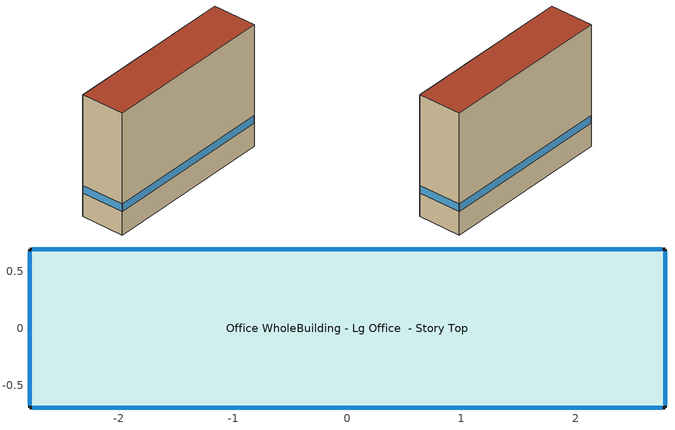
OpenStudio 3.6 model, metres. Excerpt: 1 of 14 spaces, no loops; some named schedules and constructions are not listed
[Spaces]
Office WholeBuilding - Lg Office  - Story Top
 floor adiabatic (Typical Interior Floor): -2.78,-0.7 -2.78,0.7 2.78,0.7 2.78,-0.7 z43.59
 wall outside: -2.78,0.7 -2.78,-0.7 2.78,-0.7 2.78,0.7 -2.78,0.7 z43.59:47.55
 window (Window U-1.01 SHGC 0.58): -2.78,0.67 -2.78,-0.67 / 2.78,-0.67 2.78,0.67 z44.35:44.6; 2.76,0.7 -2.76,0.7 / -2.76,-0.7 2.76,-0.7 z44.35:44.59
 roof outside: 2.78,-0.7 2.78,0.7 -2.78,0.7 -2.78,-0.7 z47.55
[Schedule:Day]
OfficeLarge BLDG_LIGHT_SCH Default: Yes, 5, 0, 0.05, 24, 0, 0.05
OfficeLarge BLDG_LIGHT_SCH Sat Day: Yes, 0, 30, 0.110856, 0, 40, 0.101618, 0, 50, 0.09238, 1, 0, 0.083142, 1, 10, 0.073904, 1, 20, 0.064666, 1, 30, 0.055428, 1, 40, 0.04619, 1, 50, 0.036952, 2, 0, 0.004572, 2, 9, 0.00881, 2, 10, 0.018476, 2, 19, 0.013048, 2, 20, 0.009238, 2, 29, 0.017286, 2, 30, 0, 2, 39, 0.021524, 2, 40, 0.000381, 2, 49, 0.025762, 2, 50, 0.000762, 2, 59, 0.03, 3, 0, 0.001143, 3, 9, 0.034238, 3, 10, 0.001524, 3, 19, 0.038476, 3, 20, 0.001905, 3, 29, 0.042714, 3, 30, 0.002286, 3, 39, 0.046952, 3, 40, 0.002667, 3, 49, 0.05119, 3, 50, 0.003048, 3, 59, 0.055428, 4, 0, 0.055428, 4, 10, 0.073904, 4, 20, 0.09238, 4, 30, 0.110856, 4, 40, 0.129332, 4, 50, 0.147808, 5, 0, 0.166284, 5, 10, 0.18476, 5, 20, 0.203236, 5, 30, 0.221712, 5, 40, 0.240188, 5, 50, 0.258664, 6, 0, 0.27714, 12, 45, 0.27714, 12, 54, 0.274298, 13, 4, 0.271455, 13, 14, 0.268613, 13, 24, 0.26577, 13, 34, 0.262928, 13, 44, 0.260085, 13, 54, 0.257243, 14, 4, 0.2544, 14, 14, 0.251558, 14, 24, 0.248715, 14, 34, 0.245873, 14, 44, 0.24303, 14, 54, 0.240188, 15, 4, 0.237346, 15, 14, 0.234503, 15, 24, 0.231661, 15, 34, 0.228818, 15, 44, 0.225976, 15, 54, 0.223133, 16, 4, 0.220291, 16, 14, 0.217448, 16, 24, 0.214606, 16, 34, 0.211763, 16, 44, 0.208921, 16, 54, 0.206078, 17, 4, 0.203236, 17, 14, 0.200394, 17, 24, 0.197551, 17, 34, 0.194709, 17, 45, 0.191866, 17, 55, 0.189024, 18, 5, 0.186181, 18, 15, 0.183339, 18, 25, 0.180496, 18, 35, 0.177654, 18, 45, 0.174811, 18, 55, 0.171969, 19, 5, 0.169126, 19, 15, 0.166284, 19, 25, 0.163442, 19, 35, 0.160599, 19, 45, 0.157757, 19, 55, 0.154914, 20, 5, 0.152072, 20, 15, 0.149229, 20, 25, 0.146387, 20, 35, 0.143544, 20, 45, 0.140702, 20, 55, 0.137859, 21, 5, 0.135017, 21, 15, 0.132174, 21, 25, 0.129332, 21, 35, 0.12649, 21, 45, 0.123647, 21, 55, 0.120805, 22, 5, 0.117962, 22, 15, 0.11512, 22, 25, 0.112277, 22, 30, 0.110856, 24, 0, 0.110856
OfficeLarge BLDG_LIGHT_SCH Summer Design Day; OfficeLarge ALWAYS_ON Winter Design Day; OfficeLarge ALWAYS_ON Summer Design Day; Clothing Schedule Default Winter Clothes; Office BLDG_LIGHT_EndUseData Summer Design Day; Office BLDG_EQUIP_EndUseData Summer Design Day; Large Office Infil Quarter On Sun Day; Office BLDG_LIGHT_EndUseData Summer Design Day 1; OfficeLarge BLDG_LIGHT_SCH Summer Design Day 1; Office BLDG_EQUIP_EndUseData Summer Design Day 1; OfficeLarge ALWAYS_ON Summer Design Day 1; OfficeLarge ALWAYS_ON Winter Design Day 1: 24, 0, 1
OfficeLarge BLDG_LIGHT_SCH Wkdy Day: Yes, 3, 0, 0.00403412, 3, 9, 0.0128576, 3, 19, 0.0216812, 3, 29, 0.0305047, 3, 39, 0.0393282, 3, 49, 0.0481518, 3, 59, 0.0569753, 4, 0, 0.0569753, 4, 10, 0.0556306, 4, 20, 0.0542859, 4, 30, 0.0529412, 4, 40, 0.0515965, 4, 50, 0.0502518, 5, 0, 0.0489071, 5, 10, 0.0815118, 5, 20, 0.114116, 5, 30, 0.146721, 5, 40, 0.179326, 5, 50, 0.211931, 6, 0, 0.244535, 6, 10, 0.342349, 6, 20, 0.440164, 6, 30, 0.537978, 6, 40, 0.635792, 6, 50, 0.733606, 7, 0, 0.83142, 15, 30, 0.83142, 15, 39, 0.787947, 15, 49, 0.744474, 15, 59, 0.701001, 16, 9, 0.657528, 16, 19, 0.614055, 16, 30, 0.570582, 16, 40, 0.527109, 16, 50, 0.483636, 17, 0, 0.440164, 17, 10, 0.407559, 17, 20, 0.374954, 17, 30, 0.342349, 17, 40, 0.309745, 17, 50, 0.27714, 18, 0, 0.244535, 18, 30, 0.244535, 18, 40, 0.236384, 18, 50, 0.228233, 19, 0, 0.220082, 19, 10, 0.211931, 19, 20, 0.203779, 19, 30, 0.195628, 19, 40, 0.187477, 19, 50, 0.179326, 20, 0, 0.171175, 20, 10, 0.163024, 20, 20, 0.154872, 20, 30, 0.146721, 21, 0, 0.146721, 21, 10, 0.130419, 21, 20, 0.114116, 21, 30, 0.0978141, 21, 40, 0.0815118, 21, 50, 0.0652094, 22, 0, 0.0489071, 22, 10, 0.0407559, 22, 20, 0.0326047, 22, 30, 0.0244535, 22, 40, 0.0163024, 22, 50, 0.00815118, 23, 0, 0, 23, 10, 0.000672353, 23, 20, 0.00134471, 23, 30, 0.00201706, 23, 40, 0.00268941, 23, 50, 0.00336176, 24, 0, 0.00403412
OfficeLarge BLDG_LIGHT_SCH Winter Design Day; Work Efficiency Schedule Default; Large Office Bldg Occ Winter Design Day; Office BLDG_LIGHT_EndUseData Winter Design Day; Office BLDG_EQUIP_EndUseData Winter Design Day; Office BLDG_LIGHT_EndUseData Winter Design Day 1; OfficeLarge BLDG_LIGHT_SCH Winter Design Day 1; Office BLDG_EQUIP_EndUseData Winter Design Day 1: 24, 0, 0
OfficeLarge ALWAYS_ON Default; autogen OfficeLarge ALWAYS_ON 0_day_sch; autogen OfficeLarge ALWAYS_ON 1_day_sch: Yes, 24, 0, 1
Clothing Schedule Summer Clothes: 24, 0, 0.5
Air Velocity Schedule Default: 24, 0, 0.2
Large Office Bldg Occ Default: Yes, 0, 10, 0.00833333, 0, 20, 0.00416667, 0, 30, 0, 4, 0, 0, 4, 10, 0.0166667, 4, 20, 0.0333333, 4, 30, 0.05, 4, 40, 0.0666667, 4, 50, 0.0833333, 5, 0, 0.1, 5, 10, 0.116667, 5, 20, 0.133333, 5, 30, 0.15, 5, 40, 0.166667, 5, 50, 0.183333, 6, 0, 0.2, 6, 10, 0.325, 6, 20, 0.45, 6, 30, 0.575, 6, 40, 0.7, 6, 50, 0.825, 7, 0, 0.95, 10, 30, 0.95, 10, 39, 0.875, 10, 49, 0.8, 10, 59, 0.725, 11, 9, 0.65, 11, 19, 0.575, 11, 29, 0.5, 11, 30, 0.5, 11, 39, 0.575, 11, 49, 0.65, 11, 59, 0.725, 12, 9, 0.8, 12, 19, 0.875, 12, 29, 0.95, 12, 30, 0.95, 15, 30, 0.95, 15, 39, 0.922222, 15, 49, 0.894444, 15, 59, 0.866667, 16, 9, 0.838889, 16, 19, 0.811111, 16, 30, 0.783333, 16, 40, 0.755556, 16, 50, 0.727778, 17, 0, 0.7, 17, 10, 0.65, 17, 20, 0.6, 17, 30, 0.55, 17, 40, 0.5, 17, 50, 0.45, 18, 0, 0.4, 18, 30, 0.4, 18, 40, 0.375, 18, 50, 0.35, 19, 0, 0.325, 19, 10, 0.3, 19, 20, 0.275, 19, 30, 0.25, 19, 40, 0.225, 19, 50, 0.2, 20, 0, 0.175, 20, 10, 0.15, 20, 20, 0.125, 20, 30, 0.1, 20, 40, 0.0958333, 20, 50, 0.0916667, 21, 0, 0.0875, 21, 10, 0.0833333, 21, 20, 0.0791667, 21, 30, 0.075, 21, 40, 0.0708333, 21, 50, 0.0666667, 22, 0, 0.0625, 22, 10, 0.0583333, 22, 20, 0.0541667, 22, 30, 0.05, 22, 40, 0.0458333, 22, 50, 0.0416667, 23, 0, 0.0375, 23, 10, 0.0333333, 23, 20, 0.0291667, 23, 30, 0.025, 23, 40, 0.0208333, 23, 50, 0.0166667, 24, 0, 0.0125
Large Office Bldg Occ Sat Day: Yes, 0, 10, 0.0944444, 0, 20, 0.0888889, 0, 30, 0.0833333, 0, 40, 0.0777778, 0, 50, 0.0722222, 1, 0, 0.0666667, 1, 10, 0.0611111, 1, 20, 0.0555556, 1, 30, 0.05, 1, 40, 0.0444444, 1, 50, 0.0388889, 2, 0, 0, 2, 9, 0.00833333, 2, 10, 0.0277778, 2, 19, 0.0166667, 2, 20, 0.0222222, 2, 29, 0.025, 2, 30, 0.0166667, 2, 39, 0.0333333, 2, 40, 0.0111111, 2, 49, 0.0416667, 2, 50, 0.00555556, 2, 59, 0.05, 3, 0, 0, 3, 9, 0.0583333, 3, 19, 0.0666667, 3, 29, 0.075, 3, 39, 0.0833333, 3, 49, 0.0916667, 3, 59, 0.1, 4, 0, 0.1, 4, 10, 0.133333, 4, 20, 0.166667, 4, 30, 0.2, 4, 40, 0.233333, 4, 50, 0.266667, 5, 0, 0.3, 5, 10, 0.333333, 5, 20, 0.366667, 5, 30, 0.4, 5, 40, 0.433333, 5, 50, 0.466667, 6, 0, 0.5, 15, 15, 0.5, 15, 24, 0.492381, 15, 34, 0.484762, 15, 44, 0.477143, 15, 54, 0.469524, 16, 4, 0.461905, 16, 15, 0.454286, 16, 25, 0.446667, 16, 35, 0.439048, 16, 45, 0.431429, 16, 55, 0.42381, 17, 5, 0.41619, 17, 15, 0.408571, 17, 25, 0.400952, 17, 35, 0.393333, 17, 45, 0.385714, 17, 55, 0.378095, 18, 5, 0.370476, 18, 15, 0.362857, 18, 25, 0.355238, 18, 35, 0.347619, 18, 45, 0.34, 18, 55, 0.332381, 19, 5, 0.324762, 19, 15, 0.317143, 19, 25, 0.309524, 19, 35, 0.301905, 19, 45, 0.294286, 19, 55, 0.286667, 20, 5, 0.279048, 20, 15, 0.271429, 20, 25, 0.26381, 20, 35, 0.25619, 20, 45, 0.248571, 20, 55, 0.240952, 21, 5, 0.233333, 21, 15, 0.225714, 21, 25, 0.218095, 21, 35, 0.210476, 21, 45, 0.202857, 21, 55, 0.195238, 22, 5, 0.187619, 22, 15, 0.18, 22, 25, 0.172381, 22, 35, 0.164762, 22, 45, 0.157143, 22, 55, 0.149524, 23, 5, 0.141905, 23, 15, 0.134286, 23, 25, 0.126667, 23, 35, 0.119048, 23, 45, 0.111429, 23, 55, 0.10381, 24, 0, 0.1
Large Office Bldg Occ Summer Design Day: 6, 0, 0, 22, 0, 1, 24, 0, 0.05
Large Office Bldg Occ WntrDsn|Sun Day; 14 space(s) Occ Sch Sunday 1: Yes, 5, 0, 0, 24, 0, 0
Large Office Activity Default; autogen Large Office Activity 0_day_sch; autogen Large Office Activity 1_day_sch: Yes, 24, 0, 120
Large Office Activity Winter Design Day; Large Office Activity Summer Design Day: 24, 0, 120
Office BLDG_LIGHT_EndUseData Default: Yes, 0, 10, 0.0467778, 0, 20, 0.0442217, 0, 30, 0.0416655, 0, 40, 0.0391093, 0, 50, 0.0365532, 1, 0, 0.036709, 1, 10, 0.0389998, 1, 20, 0.0412907, 1, 30, 0.0435815, 1, 40, 0.0458723, 1, 50, 0.0481632, 2, 0, 0.050454, 2, 9, 0.0485905, 2, 19, 0.046727, 2, 29, 0.0448635, 2, 39, 0.043, 2, 49, 0.0411365, 2, 59, 0.039273, 3, 0, 0.039273, 3, 9, 0.0395075, 3, 19, 0.039742, 3, 29, 0.0399765, 3, 39, 0.040211, 3, 49, 0.0404455, 3, 59, 0.04068, 4, 0, 0.04068, 4, 10, 0.0481952, 4, 20, 0.0557103, 4, 30, 0.0632255, 4, 40, 0.0707407, 4, 50, 0.0782558, 5, 0, 0.085771, 5, 10, 0.102601, 5, 20, 0.119431, 5, 30, 0.136262, 5, 40, 0.153092, 5, 50, 0.169922, 6, 0, 0.186752, 6, 10, 0.245974, 6, 20, 0.305197, 6, 30, 0.364419, 6, 40, 0.423641, 6, 50, 0.482864, 7, 0, 0.542086, 7, 10, 0.580584, 7, 20, 0.619082, 7, 30, 0.657579, 7, 40, 0.696077, 7, 50, 0.734575, 8, 0, 0.773073, 8, 9, 0.784763, 8, 19, 0.796454, 8, 29, 0.808144, 8, 39, 0.819834, 8, 49, 0.831525, 8, 59, 0.843215, 9, 0, 0.843215, 9, 9, 0.843969, 9, 19, 0.844723, 9, 29, 0.845477, 9, 39, 0.846231, 9, 49, 0.846984, 9, 59, 0.847738, 10, 9, 0.848492, 10, 19, 0.849246, 10, 29, 0.85, 10, 30, 0.85, 10, 39, 0.844657, 10, 49, 0.839313, 10, 59, 0.83397, 11, 9, 0.828626, 11, 19, 0.823283, 11, 29, 0.817939, 11, 30, 0.817939, 11, 39, 0.809622, 11, 49, 0.801306, 11, 59, 0.792989, 12, 9, 0.784672, 12, 19, 0.776356, 12, 29, 0.768039, 12, 30, 0.768039, 12, 39, 0.772064, 12, 49, 0.776089, 12, 59, 0.780114, 13, 9, 0.784138, 13, 19, 0.788163, 13, 29, 0.792188, 13, 30, 0.792188, 13, 39, 0.78769, 13, 49, 0.783193, 13, 59, 0.778695, 14, 9, 0.774197, 14, 19, 0.7697, 14, 29, 0.765202, 14, 30, 0.765202, 14, 39, 0.745459, 14, 49, 0.725717, 14, 59, 0.705974, 15, 9, 0.686231, 15, 19, 0.666489, 15, 29, 0.646746, 15, 30, 0.646746, 15, 39, 0.608206, 15, 49, 0.569666, 15, 59, 0.531125, 16, 9, 0.492585, 16, 19, 0.454045, 16, 30, 0.415505, 16, 40, 0.376964, 16, 50, 0.338424, 17, 0, 0.299884, 17, 10, 0.272467, 17, 20, 0.245049, 17, 30, 0.217631, 17, 40, 0.190214, 17, 50, 0.162796, 18, 0, 0.135379, 18, 10, 0.128054, 18, 20, 0.120729, 18, 30, 0.113405, 18, 40, 0.10608, 18, 50, 0.0987548, 19, 0, 0.09143, 19, 10, 0.0905747, 19, 20, 0.0897193, 19, 30, 0.088864, 19, 40, 0.0880087, 19, 50, 0.0871533, 20, 0, 0.086298, 20, 10, 0.0864745, 20, 20, 0.086651, 20, 30, 0.0868275, 20, 40, 0.087004, 20, 50, 0.0871805, 21, 0, 0.087357, 21, 10, 0.0872638, 21, 20, 0.0871707, 21, 30, 0.0870775, 21, 40, 0.0869843, 21, 50, 0.0868912, 22, 0, 0.086798, 22, 10, 0.0813232, 22, 20, 0.0758483, 22, 30, 0.0703735, 22, 40, 0.0648987, 22, 50, 0.0594238, 23, 0, 0.053949, 23, 10, 0.0531798, 23, 20, 0.0524107, 23, 30, 0.0516415, 23, 40, 0.0508723, 23, 50, 0.0501032, 24, 0, 0.049334
Office BLDG_LIGHT_EndUseData Sat Day: Yes, 0, 10, 0.0493649, 0, 20, 0.0493244, 0, 30, 0.049284, 0, 40, 0.0492435, 0, 49, 0.0053495, 0, 50, 0.049203, 0, 59, 0.00608383, 1, 0, 0.0491626, 1, 9, 0.00681817, 1, 10, 0.0478832, 1, 19, 0.0075525, 1, 20, 0.0466038, 1, 30, 0.0453245, 1, 40, 0.0440451, 1, 50, 0.0427657, 2, 0, 0.0414863, 2, 9, 0.0112242, 2, 10, 0.0417677, 2, 19, 0.0119585, 2, 20, 0.042049, 2, 29, 0.0126929, 2, 30, 0.0423304, 2, 39, 0.0134272, 2, 40, 0.0426117, 2, 49, 0.0141615, 2, 50, 0.042893, 2, 59, 0.0148959, 3, 0, 0.0431744, 3, 9, 0.0156302, 3, 10, 0.0429193, 3, 19, 0.0163645, 3, 20, 0.0426642, 3, 29, 0.0170989, 3, 30, 0.0424091, 3, 39, 0, 3, 40, 0.0421541, 3, 49, 3.40774e-05, 3, 50, 0.041899, 3, 59, 6.81548e-05, 4, 0, 0.0416439, 4, 9, 0.000102232, 4, 10, 0.0416159, 4, 19, 0.00013631, 4, 20, 0.0415878, 4, 29, 0.000170387, 4, 30, 0.0415597, 4, 39, 0.000204464, 4, 40, 0.0415317, 4, 49, 0.000238542, 4, 50, 0.0415036, 5, 0, 0.000272619, 5, 10, 0.000306696, 5, 20, 0.000340774, 5, 30, 0.000374851, 5, 40, 0.000408929, 5, 50, 0.000443006, 6, 0, 0.000477083, 6, 10, 0.000511161, 6, 20, 0.000545238, 6, 30, 0.000579316, 6, 40, 0.000613393, 6, 50, 0.00064747, 7, 0, 0.000681548, 7, 10, 0.000715625, 7, 20, 0.000749702, 7, 30, 0.00078378, 7, 40, 0.000817857, 7, 50, 0.000851935, 8, 0, 0.000886012, 8, 10, 0.000920089, 8, 20, 0.000954167, 8, 30, 0.000988244, 8, 39, 0.0625619, 8, 40, 0.00102232, 8, 49, 0.0635491, 8, 50, 0.0010564, 8, 59, 0.0645362, 9, 0, 0.00109048, 9, 9, 0.0655234, 9, 10, 0.00112455, 9, 19, 0.0665105, 9, 20, 0.00115863, 9, 29, 0.0674977, 9, 30, 0.00119271, 9, 39, 0.00122679, 9, 49, 0.00126086, 9, 59, 0.00129494, 10, 9, 0.00132902, 10, 19, 0.0013631, 10, 29, 0.00139717, 10, 39, 0.00143125, 10, 49, 0.00146533, 10, 59, 0.0014994, 11, 9, 0.00153348, 11, 19, 0.00156756, 11, 29, 0.00160164, 11, 39, 0.00163571, 11, 49, 0.00166979, 11, 59, 0.00170387, 12, 9, 0.00173795, 12, 19, 0.00177202, 12, 29, 0.0018061, 12, 39, 0.00184018, 12, 49, 0.00187426, 12, 59, 0.00190833, 13, 9, 0.00194241, 13, 15, 0.0897084, 13, 19, 0.00197649, 13, 29, 0.00201057, 13, 39, 0.00204464, 13, 49, 0.00207872, 13, 59, 0.0021128, 14, 9, 0.00214688, 14, 19, 0.00218095, 14, 29, 0.00221503, 14, 39, 0.00224911, 14, 49, 0.00228318, 14, 59, 0.00231726, 15, 9, 0.00235134, 15, 15, 0.0897084, 15, 19, 0.00238542, 15, 24, 0.0894685, 15, 29, 0.00241949, 15, 34, 0.0892285, 15, 39, 0.00245357, 15, 44, 0.0889885, 15, 49, 0.00248765, 15, 54, 0.0887485, 15, 59, 0.00252173, 16, 4, 0.0885085, 16, 9, 0.0025558, 16, 15, 0.0882685, 16, 19, 0.00258988, 16, 25, 0.0880285, 16, 29, 0.00262396, 16, 35, 0.0877885, 16, 39, 0.00265804, 16, 45, 0.0875485, 16, 49, 0.00269211, 16, 55, 0.0873086, 16, 59, 0.00272619, 17, 5, 0.0870686, 17, 9, 0.00276027, 17, 15, 0.0868286, 17, 19, 0.00279435, 17, 25, 0.0865886, 17, 29, 0.00282842, 17, 35, 0.0863486, 17, 39, 0.0028625, 17, 45, 0.0861086, 17, 49, 0.00289658, 17, 55, 0.0858686, 17, 59, 0.00293066, 18, 5, 0.0856286, 18, 9, 0.00296473, 18, 15, 0.0853886, 18, 19, 0.00299881, 18, 25, 0.0851486, 18, 29, 0.00303289, 18, 35, 0.0849087, 18, 39, 0.00306696, 18, 45, 0.0846687, 18, 49, 0.00310104, 18, 55, 0.0844287, 18, 59, 0.00313512, 19, 5, 0.0841887, 19, 9, 0.0031692, 19, 15, 0.0839487, 19, 19, 0.00320327, 19, 25, 0.0837087, 19, 30, 0.00323735, 19, 35, 0.0834687, 19, 40, 0.00327143, 19, 45, 0.0832287, 19, 50, 0.00330551, 19, 55, 0.0829887, 20, 0, 0.00333958, 20, 5, 0.0827487, 20, 10, 0.00337366, 20, 15, 0.0825088, 20, 20, 0.00340774, 20, 25, 0.0822688, 20, 30, 0.00344182, 20, 35, 0.0820288, 20, 40, 0.00347589, 20, 45, 0.0817888, 20, 50, 0.00350997, 20, 55, 0.0815488, 21, 0, 0.00354405, 21, 5, 0.0813088, 21, 10, 0.00357813, 21, 15, 0.0810688, 21, 20, 0.0036122, 21, 25, 0.0808288, 21, 30, 0.00364628, 21, 35, 0.0805888, 21, 40, 0.00368036, 21, 45, 0.0803489, 21, 50, 0.00371443, 21, 55, 0.0801089, 22, 0, 0.0799889, 22, 10, 0.0756469, 22, 20, 0.0713049, 22, 30, 0.0669629, 22, 40, 0.0626209, 22, 50, 0.0582789, 23, 0, 0.0539369, 23, 10, 0.0531817, 23, 20, 0.0524264, 23, 30, 0.0516711, 23, 40, 0.0509159, 23, 50, 0.0501606, 24, 0, 0.00293066
Office BLDG_LIGHT_EndUseData Sun Day: Yes, 0, 10, 0.0620859, 0, 20, 0.0621019, 0, 30, 0.0622491, 0, 40, 0.0624161, 0, 49, 0.0625831, 0, 59, 0.0627502, 1, 9, 0.0629172, 1, 19, 0.0630842, 1, 30, 0.0632512, 1, 40, 0.063319, 1, 50, 0.0633868, 2, 0, 0.0634546, 2, 9, 0.0635224, 2, 19, 0.0635902, 2, 29, 0.063658, 2, 30, 0.063658, 2, 39, 0.0623255, 2, 49, 0.0623415, 2, 59, 0.0623574, 3, 9, 0.0623734, 3, 19, 0.0623894, 3, 29, 0.0624053, 3, 30, 0.0636796, 3, 39, 0.0624213, 3, 49, 0.0624373, 3, 59, 0.0624533, 4, 9, 0.0624692, 4, 19, 0.0624852, 4, 29, 0.0625012, 4, 30, 0.0087085, 4, 39, 0.0625172, 4, 40, 0.00878489, 4, 49, 0.0625331, 4, 50, 0.00886129, 5, 0, 0.0625491, 5, 10, 0.0625651, 5, 20, 0.0625811, 5, 30, 0.062597, 5, 40, 0.062613, 5, 50, 0.062629, 6, 0, 0.0626449, 6, 10, 0.0626609, 6, 20, 0.0626769, 6, 30, 0.0626929, 6, 40, 0.0627088, 6, 50, 0.0627248, 7, 0, 0.0627408, 7, 10, 0.0627568, 7, 20, 0.0627727, 7, 30, 0.0627887, 7, 40, 0.0628047, 7, 50, 0.0628206, 8, 0, 0.0628366, 8, 9, 0.006078, 8, 10, 0.0628526, 8, 19, 0.00617101, 8, 20, 0.0628686, 8, 29, 0.00626401, 8, 30, 0.0628845, 8, 39, 0.00522001, 8, 40, 0.0629005, 8, 49, 0.00417601, 8, 50, 0.0629165, 8, 59, 0.00313201, 9, 0, 0.0629325, 9, 9, 0.002088, 9, 10, 0.0629484, 9, 19, 0.001044, 9, 20, 0.0629644, 9, 29, 0, 9, 30, 0, 9, 39, 0.000229171, 9, 49, 0.000458342, 9, 59, 0.000687514, 10, 9, 0.000916685, 10, 19, 0.00114586, 10, 29, 0.00137503, 10, 30, 0.00137503, 10, 39, 0.0630922, 10, 49, 0.0631082, 10, 59, 0.0631241, 11, 9, 0.0631401, 11, 19, 0.0631561, 11, 29, 0.0631721, 11, 39, 0.063188, 11, 49, 0.063204, 11, 59, 0.06322, 12, 9, 0.0632359, 12, 19, 0.0632519, 12, 29, 0.0632679, 12, 39, 0.0632839, 12, 49, 0.0632998, 12, 59, 0.0633158, 13, 9, 0.0633318, 13, 19, 0.0633478, 13, 29, 0.0633637, 13, 39, 0.0633797, 13, 49, 0.0633957, 13, 59, 0.0634116, 14, 9, 0.0634276, 14, 19, 0.0634436, 14, 29, 0.0634596, 14, 39, 0.0634755, 14, 49, 0.0634915, 14, 59, 0.0635075, 15, 9, 0.0635235, 15, 19, 0.0635394, 15, 29, 0.0635554, 15, 39, 0.0635714, 15, 49, 0.0635873, 15, 59, 0.0636033, 16, 9, 0.0636193, 16, 19, 0.0636353, 16, 29, 0.0636512, 16, 39, 0.0636672, 16, 49, 0.0636832, 16, 59, 0.0636992, 17, 9, 0.0637151, 17, 19, 0.0637311, 17, 29, 0.0637471, 17, 39, 0.0637631, 17, 49, 0.063779, 17, 59, 0.063795, 18, 9, 0.063811, 18, 19, 0.0638269, 18, 29, 0.0638429, 18, 39, 0.0638589, 18, 49, 0.0638749, 18, 59, 0.0638908, 19, 9, 0.0639068, 19, 19, 0.0639228, 19, 30, 0.0639388, 19, 40, 0.0627038, 19, 50, 0.0614688, 20, 0, 0.0602338, 20, 10, 0.0589988, 20, 20, 0.0577639, 20, 30, 0.0565289, 20, 40, 0.0576601, 20, 50, 0.0587914, 21, 0, 0.0599226, 21, 10, 0.0610539, 21, 20, 0.0621851, 21, 30, 0.0633164, 21, 40, 0.0580498, 21, 50, 0.0527832, 22, 0, 0.0475166, 22, 10, 0.0422501, 22, 20, 0.0369835, 22, 30, 0.0317169, 22, 40, 0.0339043, 22, 50, 0.0360916, 23, 0, 0.038279, 23, 10, 0.0404664, 23, 20, 0.0426538, 23, 30, 0.0448412, 23, 40, 0.0477425, 23, 50, 0.0506438, 24, 0, 0.0535451
Office BLDG_EQUIP_EndUseData Default: Yes, 0, 10, 0.546517, 0, 20, 0.553333, 0, 30, 0.56015, 0, 40, 0.566967, 0, 50, 0.573783, 1, 0, 0.5802, 1, 10, 0.57735, 1, 20, 0.5745, 1, 30, 0.57165, 1, 40, 0.5688, 1, 50, 0.56595, 2, 0, 0.5631, 2, 9, 0.560417, 2, 19, 0.557733, 2, 29, 0.55505, 2, 39, 0.552367, 2, 49, 0.549683, 2, 59, 0.547, 3, 0, 0.547, 3, 9, 0.545383, 3, 19, 0.543767, 3, 29, 0.54215, 3, 39, 0.540533, 3, 49, 0.538917, 3, 59, 0.5373, 4, 0, 0.5373, 4, 10, 0.537517, 4, 20, 0.537733, 4, 30, 0.53795, 4, 40, 0.538167, 4, 50, 0.538383, 5, 0, 0.5386, 5, 10, 0.5485, 5, 20, 0.5584, 5, 30, 0.5683, 5, 40, 0.5782, 5, 50, 0.5881, 6, 0, 0.598, 6, 10, 0.612533, 6, 20, 0.627067, 6, 30, 0.6416, 6, 40, 0.656133, 6, 50, 0.670667, 7, 0, 0.6852, 7, 10, 0.701133, 7, 20, 0.717067, 7, 30, 0.733, 7, 40, 0.748933, 7, 50, 0.764867, 8, 0, 0.7808, 8, 9, 0.7949, 8, 19, 0.809, 8, 29, 0.8231, 8, 39, 0.8372, 8, 49, 0.8513, 8, 59, 0.8654, 9, 0, 0.8654, 9, 9, 0.867767, 9, 19, 0.870133, 9, 29, 0.8725, 9, 39, 0.874867, 9, 49, 0.877233, 9, 59, 0.8796, 10, 9, 0.881967, 10, 19, 0.884333, 10, 29, 0.8867, 10, 30, 0.8867, 10, 39, 0.8859, 10, 49, 0.8851, 10, 59, 0.8843, 11, 9, 0.8835, 11, 19, 0.8827, 11, 29, 0.8819, 11, 30, 0.8819, 11, 39, 0.8717, 11, 49, 0.8615, 11, 59, 0.8513, 12, 9, 0.8411, 12, 19, 0.8309, 12, 29, 0.8207, 12, 30, 0.8207, 12, 39, 0.814033, 12, 49, 0.807367, 12, 59, 0.8007, 13, 9, 0.794033, 13, 19, 0.787367, 13, 29, 0.7807, 13, 30, 0.7807, 13, 39, 0.773133, 13, 49, 0.765567, 13, 59, 0.758, 14, 9, 0.750433, 14, 19, 0.742867, 14, 29, 0.7353, 14, 30, 0.7353, 14, 39, 0.72445, 14, 49, 0.7136, 14, 59, 0.70275, 15, 9, 0.6919, 15, 19, 0.68105, 15, 29, 0.6702, 15, 30, 0.6702, 15, 39, 0.662933, 15, 49, 0.655667, 15, 59, 0.6484, 16, 9, 0.641133, 16, 19, 0.633867, 16, 30, 0.6266, 16, 40, 0.619333, 16, 50, 0.612067, 17, 0, 0.6048, 17, 10, 0.598333, 17, 20, 0.591867, 17, 30, 0.5854, 17, 40, 0.578933, 17, 50, 0.572467, 18, 0, 0.566, 18, 10, 0.56735, 18, 20, 0.5687, 18, 30, 0.57005, 18, 40, 0.5714, 18, 50, 0.57275, 19, 0, 0.5741, 19, 10, 0.580533, 19, 20, 0.586967, 19, 30, 0.5934, 19, 40, 0.599833, 19, 50, 0.606267, 20, 0, 0.6127, 20, 10, 0.6203, 20, 20, 0.6279, 20, 30, 0.6355, 20, 40, 0.6431, 20, 50, 0.6507, 21, 0, 0.6583, 21, 10, 0.660817, 21, 20, 0.663333, 21, 30, 0.66585, 21, 40, 0.668367, 21, 50, 0.670883, 22, 0, 0.6734, 22, 10, 0.664332, 22, 20, 0.655263, 22, 30, 0.646195, 22, 40, 0.637127, 22, 50, 0.628058, 23, 0, 0.61899, 23, 10, 0.605775, 23, 20, 0.59256, 23, 30, 0.579345, 23, 40, 0.56613, 23, 50, 0.552915, 24, 0, 0.5397
Office BLDG_EQUIP_EndUseData Sat Day: Yes, 0, 10, 0.240542, 0, 20, 0.238698, 0, 30, 0.236854, 0, 40, 0.23501, 0, 49, 0.426125, 0, 50, 0.233166, 0, 59, 0.425475, 1, 0, 0.231322, 1, 9, 0.424825, 1, 10, 0.238145, 1, 19, 0.424175, 1, 20, 0.244968, 1, 30, 0.251791, 1, 40, 0.258614, 1, 50, 0.265437, 2, 0, 0.27226, 2, 9, 0.420926, 2, 10, 0.286951, 2, 19, 0.420276, 2, 20, 0.301642, 2, 29, 0.419627, 2, 30, 0.316333, 2, 39, 0.418977, 2, 40, 0.331024, 2, 49, 0.418327, 2, 50, 0.345715, 2, 59, 0.417677, 3, 0, 0.360406, 3, 9, 0.417027, 3, 10, 0.380629, 3, 19, 0.416377, 3, 20, 0.400852, 3, 29, 0.415728, 3, 30, 0.421075, 3, 39, 0.452829, 3, 40, 0.441299, 3, 49, 0.452688, 3, 50, 0.461522, 3, 59, 0.452547, 4, 0, 0.481745, 4, 9, 0.452406, 4, 10, 0.503136, 4, 19, 0.452266, 4, 20, 0.524527, 4, 29, 0.452125, 4, 30, 0.545918, 4, 39, 0.451984, 4, 40, 0.567309, 4, 49, 0.451843, 4, 50, 0.5887, 5, 0, 0.451702, 5, 10, 0.451561, 5, 20, 0.45142, 5, 30, 0.451279, 5, 40, 0.451139, 5, 50, 0.450998, 6, 0, 0.450857, 6, 10, 0.450716, 6, 20, 0.450575, 6, 30, 0.450434, 6, 40, 0.450293, 6, 50, 0.450153, 7, 0, 0.450012, 7, 10, 0.449871, 7, 20, 0.44973, 7, 30, 0.449589, 7, 40, 0.449448, 7, 50, 0.449307, 8, 0, 0.449167, 8, 10, 0.449026, 8, 20, 0.448885, 8, 30, 0.448744, 8, 39, 0.0708803, 8, 40, 0.448603, 8, 49, 0.069915, 8, 50, 0.448462, 8, 59, 0.0689497, 9, 0, 0.448321, 9, 9, 0.0679844, 9, 10, 0.44818, 9, 19, 0.0670192, 9, 20, 0.44804, 9, 29, 0.0660539, 9, 30, 0.447899, 9, 39, 0.447758, 9, 49, 0.447617, 9, 59, 0.447476, 10, 9, 0.447335, 10, 19, 0.447194, 10, 29, 0.447054, 10, 39, 0.446913, 10, 49, 0.446772, 10, 59, 0.446631, 11, 9, 0.44649, 11, 19, 0.446349, 11, 29, 0.446208, 11, 39, 0.446067, 11, 49, 0.445927, 11, 59, 0.445786, 12, 9, 0.445645, 12, 19, 0.445504, 12, 29, 0.445363, 12, 39, 0.445222, 12, 49, 0.445081, 12, 59, 0.444941, 13, 9, 0.4448, 13, 15, 0.044335, 13, 19, 0.444659, 13, 24, 0.0496213, 13, 29, 0.444518, 13, 34, 0.0549076, 13, 39, 0.444377, 13, 44, 0.0601939, 13, 49, 0.444236, 13, 54, 0.0654802, 13, 59, 0.444095, 14, 4, 0.0707665, 14, 9, 0.443954, 14, 14, 0.0760527, 14, 15, 0.0760527, 14, 19, 0.443814, 14, 24, 0.0841666, 14, 29, 0.443673, 14, 34, 0.0922804, 14, 39, 0.443532, 14, 44, 0.100394, 14, 49, 0.443391, 14, 54, 0.108508, 14, 59, 0.44325, 15, 4, 0.116622, 15, 9, 0.443109, 15, 14, 0.124736, 15, 15, 0.124736, 15, 19, 0.442968, 15, 24, 0.125701, 15, 29, 0.442828, 15, 34, 0.126666, 15, 39, 0.442687, 15, 44, 0.127632, 15, 49, 0.442546, 15, 54, 0.128597, 15, 59, 0.442405, 16, 4, 0.129562, 16, 9, 0.442264, 16, 15, 0.130527, 16, 19, 0.442123, 16, 25, 0.131493, 16, 29, 0.441982, 16, 35, 0.132458, 16, 39, 0.441842, 16, 45, 0.133423, 16, 49, 0.441701, 16, 55, 0.134389, 16, 59, 0.44156, 17, 5, 0.135354, 17, 9, 0.441419, 17, 15, 0.136319, 17, 19, 0.441278, 17, 25, 0.137284, 17, 29, 0.441137, 17, 35, 0.13825, 17, 39, 0.440996, 17, 45, 0.139215, 17, 49, 0.440855, 17, 55, 0.14018, 17, 59, 0.440715, 18, 5, 0.141146, 18, 9, 0.440574, 18, 15, 0.142111, 18, 19, 0.440433, 18, 25, 0.143076, 18, 29, 0.440292, 18, 35, 0.144041, 18, 39, 0.440151, 18, 45, 0.145007, 18, 49, 0.44001, 18, 55, 0.145972, 18, 59, 0.439869, 19, 5, 0.146937, 19, 9, 0.439729, 19, 15, 0.147903, 19, 19, 0.439588, 19, 25, 0.148868, 19, 30, 0.439447, 19, 35, 0.149833, 19, 40, 0.439306, 19, 45, 0.150798, 19, 50, 0.439165, 19, 55, 0.151764, 20, 0, 0.439024, 20, 5, 0.152729, 20, 10, 0.438883, 20, 15, 0.153694, 20, 20, 0.438742, 20, 25, 0.15466, 20, 30, 0.438602, 20, 35, 0.155625, 20, 40, 0.438461, 20, 45, 0.15659, 20, 50, 0.43832, 20, 55, 0.157555, 21, 0, 0.438179, 21, 5, 0.158521, 21, 10, 0.438038, 21, 15, 0.159486, 21, 20, 0.437897, 21, 25, 0.160451, 21, 30, 0.437756, 21, 35, 0.161417, 21, 40, 0.437616, 21, 45, 0.162382, 21, 50, 0.437475, 21, 55, 0.163347, 22, 0, 0.16383, 22, 10, 0.176677, 22, 20, 0.189524, 22, 30, 0.202371, 22, 40, 0.215217, 22, 50, 0.228064, 23, 0, 0.240911, 23, 10, 0.241157, 23, 20, 0.241403, 23, 30, 0.241649, 23, 40, 0.241895, 23, 50, 0.242141, 24, 0, 0.440715
Office BLDG_EQUIP_EndUseData Sun Day: Yes, 0, 10, 0.0830534, 0, 20, 0.0831212, 0, 30, 0.335371, 0, 40, 0.364332, 0, 49, 0.393292, 0, 59, 0.422253, 1, 9, 0.451213, 1, 19, 0.480174, 1, 30, 0.509134, 1, 40, 0.530662, 1, 50, 0.552189, 2, 0, 0.573717, 2, 9, 0.595245, 2, 19, 0.616772, 2, 29, 0.6383, 2, 30, 0.6383, 2, 39, 0.0840699, 2, 49, 0.0841377, 2, 59, 0.0842054, 3, 9, 0.0842732, 3, 19, 0.0843409, 3, 29, 0.0844087, 3, 30, 0.635657, 3, 39, 0.0844765, 3, 49, 0.0845442, 3, 59, 0.084612, 4, 9, 0.0846798, 4, 19, 0.0847475, 4, 29, 0.0848153, 4, 30, 0.390969, 4, 39, 0.0848831, 4, 40, 0.397724, 4, 49, 0.0849508, 4, 50, 0.40448, 5, 0, 0.0850186, 5, 10, 0.0850863, 5, 20, 0.0851541, 5, 30, 0.0852219, 5, 40, 0.0852896, 5, 50, 0.0853574, 6, 0, 0.0854252, 6, 10, 0.0854929, 6, 20, 0.0855607, 6, 30, 0.0856285, 6, 40, 0.0856962, 6, 50, 0.085764, 7, 0, 0.0858317, 7, 10, 0.0858995, 7, 20, 0.0859673, 7, 30, 0.086035, 7, 40, 0.0861028, 7, 50, 0.0861706, 8, 0, 0.0862383, 8, 9, 0.409479, 8, 10, 0.0863061, 8, 19, 0.417518, 8, 20, 0.0863739, 8, 29, 0.425556, 8, 30, 0.0864416, 8, 39, 0.429961, 8, 40, 0.0865094, 8, 49, 0.434365, 8, 50, 0.0865771, 8, 59, 0.43877, 9, 0, 0.0866449, 9, 9, 0.443175, 9, 10, 0.0867127, 9, 19, 0.447579, 9, 20, 0.0867804, 9, 29, 0.451984, 9, 30, 0.451984, 9, 39, 0.448185, 9, 49, 0.444386, 9, 59, 0.440587, 10, 9, 0.436788, 10, 19, 0.432989, 10, 29, 0.42919, 10, 30, 0.42919, 10, 39, 0.0873225, 10, 49, 0.0873903, 10, 59, 0.0874581, 11, 9, 0.0875258, 11, 19, 0.0875936, 11, 29, 0.0876614, 11, 39, 0.0877291, 11, 49, 0.0877969, 11, 59, 0.0878647, 12, 9, 0.0879324, 12, 19, 0.0880002, 12, 29, 0.0880679, 12, 39, 0.0881357, 12, 49, 0.0882035, 12, 59, 0.0882712, 13, 9, 0.088339, 13, 19, 0.0884068, 13, 29, 0.0884745, 13, 39, 0.0885423, 13, 49, 0.08861, 13, 59, 0.0886778, 14, 9, 0.0887456, 14, 19, 0.0888133, 14, 29, 0.0888811, 14, 39, 0.0889489, 14, 49, 0.0890166, 14, 59, 0.0890844, 15, 9, 0.0891522, 15, 19, 0.0892199, 15, 29, 0.0892877, 15, 39, 0.0893554, 15, 49, 0.0894232, 15, 59, 0.089491, 16, 9, 0.0895587, 16, 19, 0.0896265, 16, 29, 0.0896943, 16, 39, 0.089762, 16, 49, 0.0898298, 16, 59, 0.0898976, 17, 9, 0.0899653, 17, 19, 0.0900331, 17, 29, 0.0901008, 17, 39, 0.0901686, 17, 49, 0.0902364, 17, 59, 0.0903041, 18, 9, 0.0903719, 18, 19, 0.0904397, 18, 29, 0.0905074, 18, 39, 0.0905752, 18, 49, 0.090643, 18, 59, 0.0907107, 19, 9, 0.0907785, 19, 19, 0.0908462, 19, 30, 0.090914, 19, 40, 0.0838115, 19, 50, 0.0767091, 20, 0, 0.0696066, 20, 10, 0.0625041, 20, 20, 0.0554016, 20, 30, 0.0482992, 20, 40, 0.0476385, 20, 50, 0.0469778, 21, 0, 0.0463171, 21, 10, 0.0456564, 21, 20, 0.0449957, 21, 30, 0.044335, 21, 40, 0.0513824, 21, 50, 0.0584298, 22, 0, 0.0654772, 22, 10, 0.0725247, 22, 20, 0.0795721, 22, 30, 0.0866195, 22, 40, 0.101871, 22, 50, 0.117122, 23, 0, 0.132373, 23, 10, 0.147624, 23, 20, 0.162875, 23, 30, 0.178126, 23, 40, 0.204333, 23, 50, 0.230541, 24, 0, 0.256749
Large Office Infil Quarter On Default; Large Office Infil Quarter On Summer Design Day: 6, 0, 1, 22, 0, 0.25, 24, 0, 1
Large Office Infil Quarter On Winter Design Day; Large Office Infil Quarter On WntrDsn|Sat Day: 6, 0, 1, 18, 0, 0.25, 24, 0, 1
14 space(s) Occ Sch Saturday 1: Yes, 0, 10, 8.33054e-05, 0, 20, 0.000166611, 0, 30, 0.000249916, 0, 40, 0.000333222, 0, 50, 0.000416527, 1, 0, 0.000499833, 1, 10, 0.000416527, 1, 20, 0.000333222, 1, 30, 0, 1, 40, 8.33054e-05, 1, 50, 0.000166611, 2, 0, 0.000249916, 2, 9, 0.000333222, 2, 19, 0.000416527, 2, 29, 0.000499833, 2, 30, 0.000499833, 2, 39, 0.000416527, 2, 49, 0.000333222, 2, 59, 0.000249916, 3, 9, 0.000166611, 3, 19, 8.33054e-05, 3, 29, 4.43941e-19, 3, 30, 0, 3, 39, 0.000333222, 3, 49, 0.000666444, 3, 59, 0.000999665, 4, 9, 0.00133289, 4, 19, 0.00166611, 4, 30, 0.00199933, 4, 40, 0.00166611, 4, 50, 0.00133289, 5, 0, 0.000999665, 5, 10, 0.000666444, 5, 20, 0.000333222, 5, 30, 0, 15, 15, 0, 15, 24, 4.93662e-05, 15, 34, 9.87324e-05, 15, 44, 0.000148099, 15, 54, 0.000197465, 16, 4, 0.000246831, 16, 15, 0.000296197, 16, 25, 0.000345563, 16, 35, 0.00039493, 16, 45, 0.000444296, 16, 55, 0.000493662, 17, 5, 0.000543028, 17, 15, 0.000592394, 17, 25, 0.00064176, 17, 35, 0.000691127, 17, 45, 0.000740493, 17, 55, 0.000789859, 18, 5, 0.000839225, 18, 15, 0.000888591, 18, 25, 0.000937958, 18, 35, 0.000987324, 18, 45, 0.00103669, 18, 55, 0.00108606, 19, 5, 0.00113542, 19, 15, 0.00118479, 19, 25, 0.00123415, 19, 35, 0.00128352, 19, 45, 0.00133289, 19, 55, 0.00138225, 20, 5, 0.00143162, 20, 15, 0.00148099, 20, 25, 0.00153035, 20, 35, 0.00157972, 20, 45, 0.00162908, 20, 55, 0.00167845, 21, 5, 0.00172782, 21, 15, 0.00177718, 21, 25, 0.00182655, 21, 35, 0.00187592, 21, 45, 0.00192528, 21, 55, 0.00197465, 22, 0, 0.00199933, 22, 10, 0.00166611, 22, 20, 0.00133289, 22, 30, 0.000999665, 22, 40, 0.000666444, 22, 50, 0.000333222, 23, 0, 0, 24, 0, 0
Large Office HtgSetp Sat Day: Yes, 2, 30, 20.5556, 3, 0, 18.8889, 24, 0, 20.5556
Large Office HtgSetp SmrDsn|Sun Day: Yes, 5, 0, 18.8889, 24, 0, 18.8889
Large Office ClgSetp Sat Day: Yes, 2, 30, 23.8889, 3, 0, 25.5556, 24, 0, 23.8889
Large Office ClgSetp WntrDsn|Sun Day: Yes, 5, 0, 25.5556, 24, 0, 25.5556
Building Hours of Operation NonResidential Saturday; Building Hours of Operation NonResidential Sunday: 5, 0, 0, 22, 30, 1, 24, 0, 0
autogen OfficeLarge CLGSETP_DC_SCH 0_day_sch; autogen OfficeLarge CLGSETP_DC_SCH 1_day_sch: Yes, 24, 0, 27
autogen OfficeLarge HTGSETP_DC_SCH 0_day_sch; autogen OfficeLarge HTGSETP_DC_SCH 1_day_sch: Yes, 24, 0, 18
Office BLDG_LIGHT_EndUseData Default 1: No, 0, 10, 0.0106841, 0, 20, 0.00801309, 0, 30, 0.00534206, 0, 40, 0.00267103, 0, 50, 0, 1, 0, 0.000162836, 1, 10, 0.00255661, 1, 20, 0.00495038, 1, 30, 0.00734416, 1, 40, 0.00973793, 1, 50, 0.0121317, 2, 0, 0.0145255, 2, 9, 0.0125782, 2, 19, 0.010631, 2, 29, 0.00868377, 2, 39, 0.00673653, 2, 49, 0.00478929, 2, 59, 0.00284205, 3, 0, 0.00284205, 3, 9, 0.00308709, 3, 19, 0.00333213, 3, 29, 0.00357716, 3, 39, 0.0038222, 3, 49, 0.00406724, 3, 59, 0.00431228, 4, 0, 0.00431228, 4, 10, 0.0121651, 4, 20, 0.020018, 4, 30, 0.0278709, 4, 40, 0.0357238, 4, 50, 0.0435766, 5, 0, 0.0514295, 5, 10, 0.0690159, 5, 20, 0.0866024, 5, 30, 0.104189, 5, 40, 0.121775, 5, 50, 0.139362, 6, 0, 0.156948, 6, 10, 0.218832, 6, 20, 0.280715, 6, 30, 0.342599, 6, 40, 0.404482, 6, 50, 0.466366, 7, 0, 0.52825, 7, 10, 0.568477, 7, 20, 0.608705, 7, 30, 0.648933, 7, 40, 0.689161, 7, 50, 0.729388, 8, 0, 0.769616, 8, 9, 0.781832, 8, 19, 0.794048, 8, 29, 0.806263, 8, 39, 0.818479, 8, 49, 0.830694, 8, 59, 0.84291, 9, 0, 0.84291, 9, 9, 0.843698, 9, 19, 0.844486, 9, 29, 0.845273, 9, 39, 0.846061, 9, 49, 0.846849, 9, 59, 0.847637, 10, 9, 0.848424, 10, 19, 0.849212, 10, 29, 0.85, 10, 30, 0.85, 10, 39, 0.844416, 10, 49, 0.838833, 10, 59, 0.833249, 11, 9, 0.827666, 11, 19, 0.822082, 11, 29, 0.816498, 11, 30, 0.816498, 11, 39, 0.807808, 11, 49, 0.799118, 11, 59, 0.790427, 12, 9, 0.781737, 12, 19, 0.773046, 12, 29, 0.764356, 12, 30, 0.764356, 12, 39, 0.768562, 12, 49, 0.772767, 12, 59, 0.776973, 13, 9, 0.781179, 13, 19, 0.785384, 13, 29, 0.78959, 13, 30, 0.78959, 13, 39, 0.78489, 13, 49, 0.780191, 13, 59, 0.775491, 14, 9, 0.770791, 14, 19, 0.766091, 14, 29, 0.761392, 14, 30, 0.761392, 14, 39, 0.740762, 14, 49, 0.720132, 14, 59, 0.699502, 15, 9, 0.678872, 15, 19, 0.658242, 15, 29, 0.637613, 15, 30, 0.637613, 15, 39, 0.59734, 15, 49, 0.557068, 15, 59, 0.516796, 16, 9, 0.476524, 16, 19, 0.436252, 16, 30, 0.39598, 16, 40, 0.355708, 16, 50, 0.315436, 17, 0, 0.275164, 17, 10, 0.246514, 17, 20, 0.217865, 17, 30, 0.189215, 17, 40, 0.160566, 17, 50, 0.131916, 18, 0, 0.103267, 18, 10, 0.0956127, 18, 20, 0.0879587, 18, 30, 0.0803047, 18, 40, 0.0726508, 18, 50, 0.0649968, 19, 0, 0.0573428, 19, 10, 0.056449, 19, 20, 0.0555552, 19, 30, 0.0546615, 19, 40, 0.0537677, 19, 50, 0.0528739, 20, 0, 0.0519802, 20, 10, 0.0521646, 20, 20, 0.052349, 20, 30, 0.0525335, 20, 40, 0.0527179, 20, 50, 0.0529023, 21, 0, 0.0530868, 21, 10, 0.0529894, 21, 20, 0.0528921, 21, 30, 0.0527947, 21, 40, 0.0526973, 21, 50, 0.0526, 22, 0, 0.0525026, 22, 10, 0.0467818, 22, 20, 0.0410609, 22, 30, 0.0353401, 22, 40, 0.0296192, 22, 50, 0.0238984, 23, 0, 0.0181775, 23, 10, 0.0173738, 23, 20, 0.0165701, 23, 30, 0.0157663, 23, 40, 0.0149626, 23, 50, 0.0141589, 24, 0, 0.0133552
OfficeLarge BLDG_LIGHT_SCH Default 1: No, 24, 0, 0
Office BLDG_EQUIP_EndUseData Default 1: No, 0, 10, 0.0665554, 0, 20, 0.0829896, 0, 30, 0.0994238, 0, 40, 0.115858, 0, 50, 0.132292, 1, 0, 0.147762, 1, 10, 0.140891, 1, 20, 0.13402, 1, 30, 0.127149, 1, 40, 0.120278, 1, 50, 0.113407, 2, 0, 0.106536, 2, 9, 0.100067, 2, 19, 0.0935975, 2, 29, 0.0871283, 2, 39, 0.0806591, 2, 49, 0.0741899, 2, 59, 0.0677206, 3, 0, 0.0677206, 3, 9, 0.063823, 3, 19, 0.0599254, 3, 29, 0.0560278, 3, 39, 0.0521302, 3, 49, 0.0482326, 3, 59, 0.044335, 4, 0, 0.044335, 4, 10, 0.0448574, 4, 20, 0.0453797, 4, 30, 0.0459021, 4, 40, 0.0464244, 4, 50, 0.0469468, 5, 0, 0.0474692, 5, 10, 0.071337, 5, 20, 0.0952048, 5, 30, 0.119073, 5, 40, 0.14294, 5, 50, 0.166808, 6, 0, 0.190676, 6, 10, 0.225714, 6, 20, 0.260753, 6, 30, 0.295791, 6, 40, 0.330829, 6, 50, 0.365867, 7, 0, 0.400906, 7, 10, 0.439319, 7, 20, 0.477733, 7, 30, 0.516146, 7, 40, 0.55456, 7, 50, 0.592973, 8, 0, 0.631387, 8, 9, 0.66538, 8, 19, 0.699374, 8, 29, 0.733367, 8, 39, 0.767361, 8, 49, 0.801354, 8, 59, 0.835348, 9, 0, 0.835348, 9, 9, 0.841054, 9, 19, 0.84676, 9, 29, 0.852465, 9, 39, 0.858171, 9, 49, 0.863877, 9, 59, 0.869583, 10, 9, 0.875288, 10, 19, 0.880994, 10, 29, 0.8867, 10, 30, 0.8867, 10, 39, 0.884771, 10, 49, 0.882843, 10, 59, 0.880914, 11, 9, 0.878985, 11, 19, 0.877056, 11, 29, 0.875128, 11, 30, 0.875128, 11, 39, 0.850537, 11, 49, 0.825946, 11, 59, 0.801354, 12, 9, 0.776763, 12, 19, 0.752172, 12, 29, 0.727581, 12, 30, 0.727581, 12, 39, 0.711509, 12, 49, 0.695436, 12, 59, 0.679363, 13, 9, 0.663291, 13, 19, 0.647218, 13, 29, 0.631146, 13, 30, 0.631146, 13, 39, 0.612903, 13, 49, 0.594661, 13, 59, 0.576418, 14, 9, 0.558176, 14, 19, 0.539934, 14, 29, 0.521691, 14, 30, 0.521691, 14, 39, 0.495533, 14, 49, 0.469375, 14, 59, 0.443217, 15, 9, 0.417059, 15, 19, 0.3909, 15, 29, 0.364742, 15, 30, 0.364742, 15, 39, 0.347223, 15, 49, 0.329704, 15, 59, 0.312185, 16, 9, 0.294666, 16, 19, 0.277147, 16, 30, 0.259627, 16, 40, 0.242108, 16, 50, 0.224589, 17, 0, 0.20707, 17, 10, 0.19148, 17, 20, 0.175889, 17, 30, 0.160299, 17, 40, 0.144708, 17, 50, 0.129118, 18, 0, 0.113528, 18, 10, 0.116782, 18, 20, 0.120037, 18, 30, 0.123292, 18, 40, 0.126546, 18, 50, 0.129801, 19, 0, 0.133056, 19, 10, 0.148566, 19, 20, 0.164076, 19, 30, 0.179586, 19, 40, 0.195096, 19, 50, 0.210606, 20, 0, 0.226116, 20, 10, 0.244439, 20, 20, 0.262762, 20, 30, 0.281084, 20, 40, 0.299407, 20, 50, 0.31773, 21, 0, 0.336053, 21, 10, 0.34212, 21, 20, 0.348188, 21, 30, 0.354255, 21, 40, 0.360322, 21, 50, 0.36639, 22, 0, 0.372457, 22, 10, 0.350594, 22, 20, 0.328732, 22, 30, 0.306869, 22, 40, 0.285006, 22, 50, 0.263143, 23, 0, 0.241281, 23, 10, 0.209421, 23, 20, 0.177561, 23, 30, 0.145701, 23, 40, 0.113841, 23, 50, 0.081981, 24, 0, 0.0501211
OfficeLarge ALWAYS_ON Default 1: No, 24, 0, 1
[Schedule:Rule]
Schedule Rule 1: Schedule Ruleset=OfficeLarge BLDG_LIGHT_SCH; Rule Order=1; Day Schedule=OfficeLarge BLDG_LIGHT_SCH Sat Day; Apply Saturday=Yes; Date Specification Type=DateRange; Start Month=1; Start Day=1; End Month=12; End Day=31
Schedule Rule 2: Schedule Ruleset=OfficeLarge BLDG_LIGHT_SCH; Rule Order=0; Day Schedule=OfficeLarge BLDG_LIGHT_SCH Wkdy Day; Date Specification Type=DateRange; Start Month=1; Start Day=1; End Month=12; End Day=31; Apply Monday=Yes; Apply Tuesday=Yes; Apply Wednesday=Yes; Apply Thursday=Yes; Apply Friday=Yes
Schedule Rule 3: Schedule Ruleset=Clothing Schedule; Rule Order=0; Day Schedule=Clothing Schedule Summer Clothes; Date Specification Type=DateRange; Start Month=5; Start Day=1; End Month=9; End Day=30
Schedule Rule 4: Schedule Ruleset=Large Office Bldg Occ; Rule Order=1; Day Schedule=Large Office Bldg Occ Sat Day; Apply Saturday=Yes; Date Specification Type=DateRange; Start Month=1; Start Day=1; End Month=12; End Day=31
Schedule Rule 5: Schedule Ruleset=Large Office Bldg Occ; Rule Order=0; Day Schedule=Large Office Bldg Occ WntrDsn|Sun Day; Date Specification Type=DateRange; Start Month=1; Start Day=1; End Month=12; End Day=31; Apply Sunday=Yes
Schedule Rule 7: Schedule Ruleset=Office BLDG_LIGHT_EndUseData; Rule Order=1; Day Schedule=Office BLDG_LIGHT_EndUseData Sat Day; Apply Saturday=Yes; Date Specification Type=DateRange; Start Month=1; Start Day=1; End Month=12; End Day=31
Schedule Rule 8: Schedule Ruleset=Office BLDG_LIGHT_EndUseData; Rule Order=0; Day Schedule=Office BLDG_LIGHT_EndUseData Sun Day; Date Specification Type=DateRange; Start Month=1; Start Day=1; End Month=12; End Day=31; Apply Sunday=Yes
Schedule Rule 10: Schedule Ruleset=Office BLDG_EQUIP_EndUseData; Rule Order=1; Day Schedule=Office BLDG_EQUIP_EndUseData Sat Day; Apply Saturday=Yes; Date Specification Type=DateRange; Start Month=1; Start Day=1; End Month=12; End Day=31
Schedule Rule 11: Schedule Ruleset=Office BLDG_EQUIP_EndUseData; Rule Order=0; Day Schedule=Office BLDG_EQUIP_EndUseData Sun Day; Date Specification Type=DateRange; Start Month=1; Start Day=1; End Month=12; End Day=31; Apply Sunday=Yes
Schedule Rule 12: Schedule Ruleset=Large Office Infil Quarter On; Rule Order=1; Day Schedule=Large Office Infil Quarter On Sun Day; Date Specification Type=DateRange; Start Month=1; Start Day=1; End Month=12; End Day=31; Apply Sunday=Yes
Schedule Rule 13: Schedule Ruleset=Large Office Infil Quarter On; Rule Order=0; Day Schedule=Large Office Infil Quarter On WntrDsn|Sat Day; Apply Saturday=Yes; Date Specification Type=DateRange; Start Month=1; Start Day=1; End Month=12; End Day=31
autogen Large Office Activity 0: Schedule Ruleset=Large Office Activity; Rule Order=0; Day Schedule=autogen Large Office Activity 0_day_sch; Apply Saturday=Yes; Date Specification Type=SpecificDates; Apply Monday=Yes; Apply Tuesday=Yes; Apply Wednesday=Yes; Apply Thursday=Yes; Apply Friday=Yes; Apply Sunday=Yes; Specific Month 1=1; Specific Day 1=2; Specific Month 2=1; Specific Day 2=9; Specific Month 3=1; Specific Day 3=16; Specific Month 4=1; Specific Day 4=23; Specific Month 5=1; Specific Day 5=30; Specific Month 6=2; Specific Day 6=6; Specific Month 7=2; Specific Day 7=13; Specific Month 8=2; Specific Day 8=20; Specific Month 9=2; Specific Day 9=27; Specific Month 10=3; Specific Day 10=6; Specific Month 11=3; Specific Day 11=13; Specific Month 12=3; Specific Day 12=20; Specific Month 13=3; Specific Day 13=27; Specific Month 14=4; Specific Day 14=3; Specific Month 15=4; Specific Day 15=10; Specific Month 16=4; Specific Day 16=17; Specific Month 17=4; Specific Day 17=24; Specific Month 18=5; Specific Day 18=1; Specific Month 19=5; Specific Day 19=8; Specific Month 20=5; Specific Day 20=15; Specific Month 21=5; Specific Day 21=22; Specific Month 22=5; Specific Day 22=29; Specific Month 23=6; Specific Day 23=5; Specific Month 24=6; Specific Day 24=12; Specific Month 25=6; Specific Day 25=19; Specific Month 26=6; Specific Day 26=26; Specific Month 27=7; Specific Day 27=3; Specific Month 28=7; Specific Day 28=10; Specific Month 29=7; Specific Day 29=17; Specific Month 30=7; Specific Day 30=24; Specific Month 31=7; Specific Day 31=31; Specific Month 32=8; Specific Day 32=7; Specific Month 33=8; Specific Day 33=14; Specific Month 34=8; Specific Day 34=21; Specific Month 35=8; Specific Day 35=28; Specific Month 36=9; Specific Day 36=4; Specific Month 37=9; Specific Day 37=11; Specific Month 38=9; Specific Day 38=18; Specific Month 39=9; Specific Day 39=25; Specific Month 40=10; Specific Day 40=2; Specific Month 41=10; Specific Day 41=9; Specific Month 42=10; Specific Day 42=16; Specific Month 43=10; Specific Day 43=23; Specific Month 44=10; Specific Day 44=30; Specific Month 45=11; Specific Day 45=6; Specific Month 46=11; Specific Day 46=13; Specific Month 47=11; Specific Day 47=20; Specific Month 48=11; Specific Day 48=27; Specific Month 49=12; Specific Day 49=4; Specific Month 50=12; Specific Day 50=11; Specific Month 51=12; Specific Day 51=18; Specific Month 52=12; Specific Day 52=25
autogen Large Office Activity 1: Schedule Ruleset=Large Office Activity; Rule Order=1; Day Schedule=autogen Large Office Activity 1_day_sch; Apply Saturday=Yes; Date Specification Type=SpecificDates; Apply Monday=Yes; Apply Tuesday=Yes; Apply Wednesday=Yes; Apply Thursday=Yes; Apply Friday=Yes; Apply Sunday=Yes; Specific Month 1=1; Specific Day 1=3; Specific Month 2=1; Specific Day 2=10; Specific Month 3=1; Specific Day 3=17; Specific Month 4=1; Specific Day 4=24; Specific Month 5=1; Specific Day 5=31; Specific Month 6=2; Specific Day 6=7; Specific Month 7=2; Specific Day 7=14; Specific Month 8=2; Specific Day 8=21; Specific Month 9=2; Specific Day 9=28; Specific Month 10=3; Specific Day 10=7; Specific Month 11=3; Specific Day 11=14; Specific Month 12=3; Specific Day 12=21; Specific Month 13=3; Specific Day 13=28; Specific Month 14=4; Specific Day 14=4; Specific Month 15=4; Specific Day 15=11; Specific Month 16=4; Specific Day 16=18; Specific Month 17=4; Specific Day 17=25; Specific Month 18=5; Specific Day 18=2; Specific Month 19=5; Specific Day 19=9; Specific Month 20=5; Specific Day 20=16; Specific Month 21=5; Specific Day 21=23; Specific Month 22=5; Specific Day 22=30; Specific Month 23=6; Specific Day 23=6; Specific Month 24=6; Specific Day 24=13; Specific Month 25=6; Specific Day 25=20; Specific Month 26=6; Specific Day 26=27; Specific Month 27=7; Specific Day 27=4; Specific Month 28=7; Specific Day 28=11; Specific Month 29=7; Specific Day 29=18; Specific Month 30=7; Specific Day 30=25; Specific Month 31=8; Specific Day 31=1; Specific Month 32=8; Specific Day 32=8; Specific Month 33=8; Specific Day 33=15; Specific Month 34=8; Specific Day 34=22; Specific Month 35=8; Specific Day 35=29; Specific Month 36=9; Specific Day 36=5; Specific Month 37=9; Specific Day 37=12; Specific Month 38=9; Specific Day 38=19; Specific Month 39=9; Specific Day 39=26; Specific Month 40=10; Specific Day 40=3; Specific Month 41=10; Specific Day 41=10; Specific Month 42=10; Specific Day 42=17; Specific Month 43=10; Specific Day 43=24; Specific Month 44=10; Specific Day 44=31; Specific Month 45=11; Specific Day 45=7; Specific Month 46=11; Specific Day 46=14; Specific Month 47=11; Specific Day 47=21; Specific Month 48=11; Specific Day 48=28; Specific Month 49=12; Specific Day 49=5; Specific Month 50=12; Specific Day 50=12; Specific Month 51=12; Specific Day 51=19; Specific Month 52=12; Specific Day 52=26
autogen OfficeLarge ALWAYS_ON 0: Schedule Ruleset=OfficeLarge ALWAYS_ON; Rule Order=0; Day Schedule=autogen OfficeLarge ALWAYS_ON 0_day_sch; Apply Saturday=Yes; Date Specification Type=SpecificDates; Apply Monday=Yes; Apply Tuesday=Yes; Apply Wednesday=Yes; Apply Thursday=Yes; Apply Friday=Yes; Apply Sunday=Yes; Specific Month 1=1; Specific Day 1=2; Specific Month 2=1; Specific Day 2=9; Specific Month 3=1; Specific Day 3=16; Specific Month 4=1; Specific Day 4=23; Specific Month 5=1; Specific Day 5=30; Specific Month 6=2; Specific Day 6=6; Specific Month 7=2; Specific Day 7=13; Specific Month 8=2; Specific Day 8=20; Specific Month 9=2; Specific Day 9=27; Specific Month 10=3; Specific Day 10=6; Specific Month 11=3; Specific Day 11=13; Specific Month 12=3; Specific Day 12=20; Specific Month 13=3; Specific Day 13=27; Specific Month 14=4; Specific Day 14=3; Specific Month 15=4; Specific Day 15=10; Specific Month 16=4; Specific Day 16=17; Specific Month 17=4; Specific Day 17=24; Specific Month 18=5; Specific Day 18=1; Specific Month 19=5; Specific Day 19=8; Specific Month 20=5; Specific Day 20=15; Specific Month 21=5; Specific Day 21=22; Specific Month 22=5; Specific Day 22=29; Specific Month 23=6; Specific Day 23=5; Specific Month 24=6; Specific Day 24=12; Specific Month 25=6; Specific Day 25=19; Specific Month 26=6; Specific Day 26=26; Specific Month 27=7; Specific Day 27=3; Specific Month 28=7; Specific Day 28=10; Specific Month 29=7; Specific Day 29=17; Specific Month 30=7; Specific Day 30=24; Specific Month 31=7; Specific Day 31=31; Specific Month 32=8; Specific Day 32=7; Specific Month 33=8; Specific Day 33=14; Specific Month 34=8; Specific Day 34=21; Specific Month 35=8; Specific Day 35=28; Specific Month 36=9; Specific Day 36=4; Specific Month 37=9; Specific Day 37=11; Specific Month 38=9; Specific Day 38=18; Specific Month 39=9; Specific Day 39=25; Specific Month 40=10; Specific Day 40=2; Specific Month 41=10; Specific Day 41=9; Specific Month 42=10; Specific Day 42=16; Specific Month 43=10; Specific Day 43=23; Specific Month 44=10; Specific Day 44=30; Specific Month 45=11; Specific Day 45=6; Specific Month 46=11; Specific Day 46=13; Specific Month 47=11; Specific Day 47=20; Specific Month 48=11; Specific Day 48=27; Specific Month 49=12; Specific Day 49=4; Specific Month 50=12; Specific Day 50=11; Specific Month 51=12; Specific Day 51=18; Specific Month 52=12; Specific Day 52=25
autogen OfficeLarge ALWAYS_ON 1: Schedule Ruleset=OfficeLarge ALWAYS_ON; Rule Order=1; Day Schedule=autogen OfficeLarge ALWAYS_ON 1_day_sch; Apply Saturday=Yes; Date Specification Type=SpecificDates; Apply Monday=Yes; Apply Tuesday=Yes; Apply Wednesday=Yes; Apply Thursday=Yes; Apply Friday=Yes; Apply Sunday=Yes; Specific Month 1=1; Specific Day 1=3; Specific Month 2=1; Specific Day 2=10; Specific Month 3=1; Specific Day 3=17; Specific Month 4=1; Specific Day 4=24; Specific Month 5=1; Specific Day 5=31; Specific Month 6=2; Specific Day 6=7; Specific Month 7=2; Specific Day 7=14; Specific Month 8=2; Specific Day 8=21; Specific Month 9=2; Specific Day 9=28; Specific Month 10=3; Specific Day 10=7; Specific Month 11=3; Specific Day 11=14; Specific Month 12=3; Specific Day 12=21; Specific Month 13=3; Specific Day 13=28; Specific Month 14=4; Specific Day 14=4; Specific Month 15=4; Specific Day 15=11; Specific Month 16=4; Specific Day 16=18; Specific Month 17=4; Specific Day 17=25; Specific Month 18=5; Specific Day 18=2; Specific Month 19=5; Specific Day 19=9; Specific Month 20=5; Specific Day 20=16; Specific Month 21=5; Specific Day 21=23; Specific Month 22=5; Specific Day 22=30; Specific Month 23=6; Specific Day 23=6; Specific Month 24=6; Specific Day 24=13; Specific Month 25=6; Specific Day 25=20; Specific Month 26=6; Specific Day 26=27; Specific Month 27=7; Specific Day 27=4; Specific Month 28=7; Specific Day 28=11; Specific Month 29=7; Specific Day 29=18; Specific Month 30=7; Specific Day 30=25; Specific Month 31=8; Specific Day 31=1; Specific Month 32=8; Specific Day 32=8; Specific Month 33=8; Specific Day 33=15; Specific Month 34=8; Specific Day 34=22; Specific Month 35=8; Specific Day 35=29; Specific Month 36=9; Specific Day 36=5; Specific Month 37=9; Specific Day 37=12; Specific Month 38=9; Specific Day 38=19; Specific Month 39=9; Specific Day 39=26; Specific Month 40=10; Specific Day 40=3; Specific Month 41=10; Specific Day 41=10; Specific Month 42=10; Specific Day 42=17; Specific Month 43=10; Specific Day 43=24; Specific Month 44=10; Specific Day 44=31; Specific Month 45=11; Specific Day 45=7; Specific Month 46=11; Specific Day 46=14; Specific Month 47=11; Specific Day 47=21; Specific Month 48=11; Specific Day 48=28; Specific Month 49=12; Specific Day 49=5; Specific Month 50=12; Specific Day 50=12; Specific Month 51=12; Specific Day 51=19; Specific Month 52=12; Specific Day 52=26
